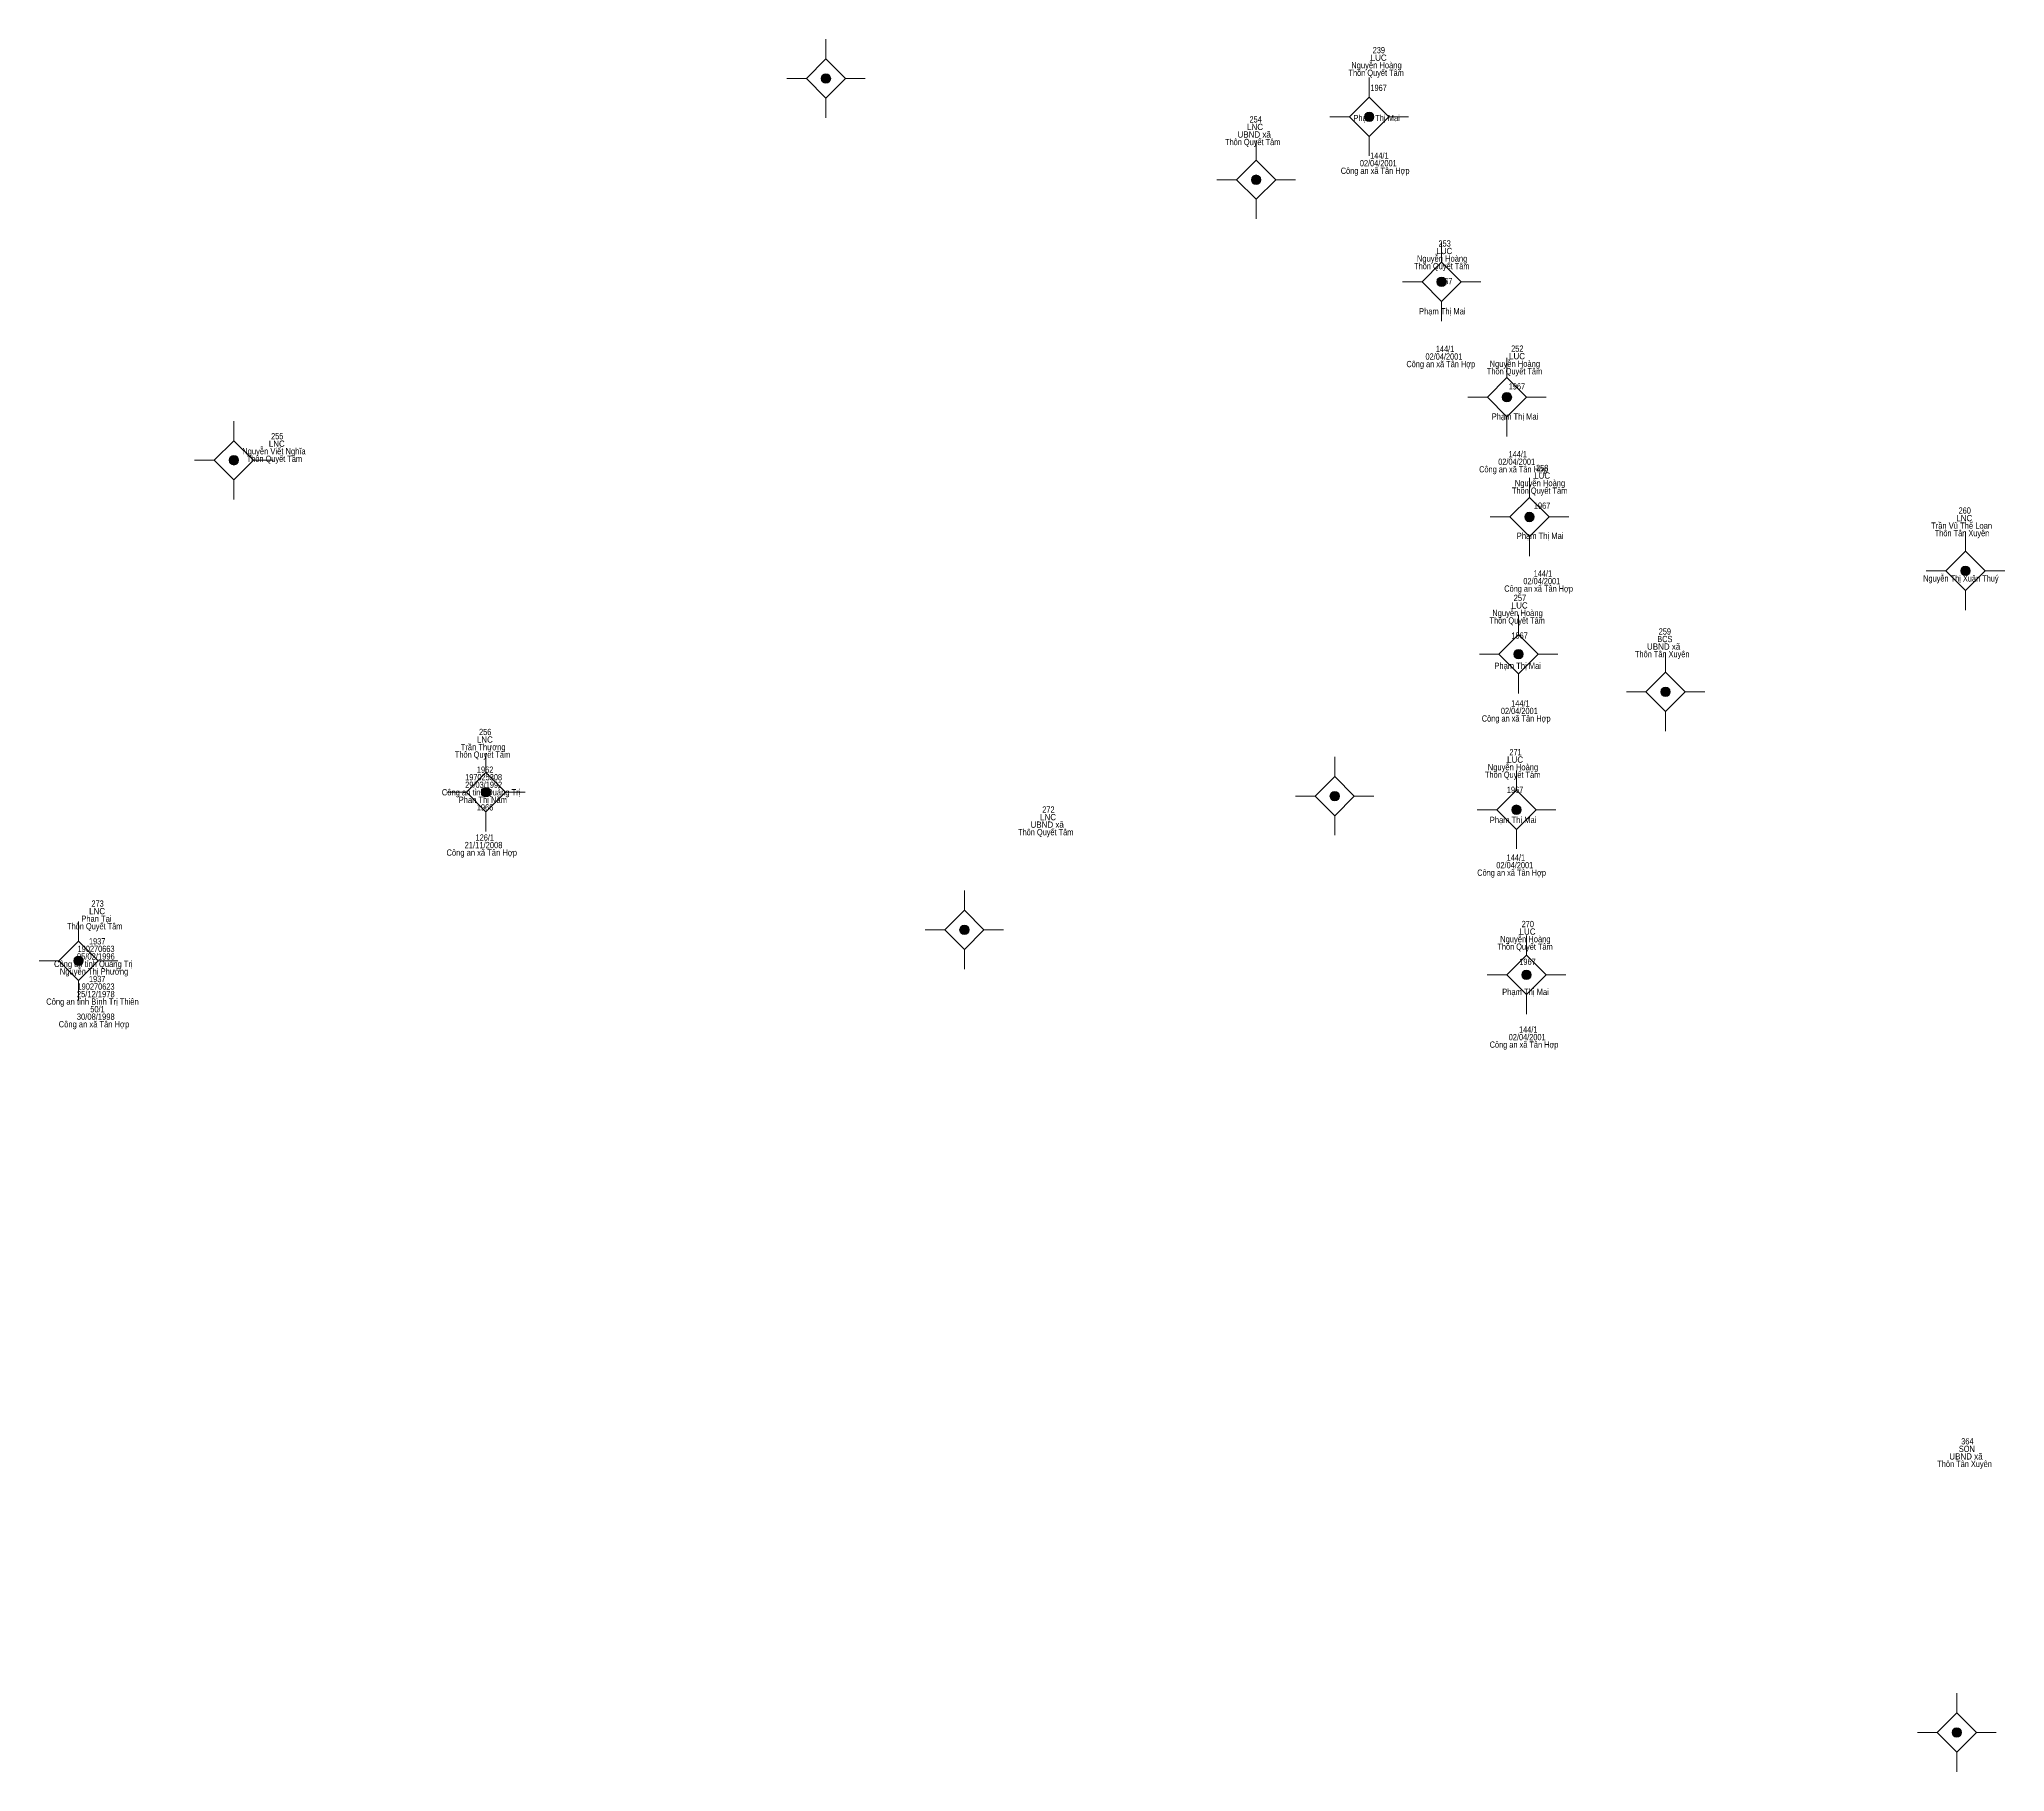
# Model space of a CAD drawing. Header units: metres. Extents: x 550999 to 552168, y 1840994 to 1841978.
# Drawn here: x 551004.9 to 551130.1, y 1841131.4 to 1841241.8 of the extents above; entities that cross this region are included whole.
import ezdxf
from ezdxf.enums import TextEntityAlignment as Align

# ---------------------------------------------------------------- set-up
doc = ezdxf.new("R2010")
doc.units = ezdxf.units.M
doc.header["$LTSCALE"] = 0.16
doc.layers.add('11', color=7, linetype='Continuous', lineweight=13)
doc.layers.add('15', color=7, linetype='Continuous')

msp = doc.modelspace()

# ---------------------------------------------------------------- hatches: boundary and pattern name
at = {"layer": '11'}
for points in [[(551055.3095, 1841239.27, 1), (551054.7095, 1841239.27, 1)], [(551089.8995, 1841236.84, 1), (551089.2995, 1841236.84, 1)], [(551082.6995, 1841232.83, 1), (551082.0995, 1841232.83, 1)], [(551094.5095, 1841226.33, 1), (551093.9095, 1841226.33, 1)], [(551098.6695, 1841218.98, 1), (551098.0695, 1841218.98, 1)], [(551017.6095, 1841214.96, 1), (551017.0095, 1841214.96, 1)], [(551100.0995, 1841211.35, 1), (551099.4995, 1841211.35, 1)], [(551127.8595, 1841207.92, 1), (551127.2595, 1841207.92, 1)], [(551099.4095, 1841202.61, 1), (551098.8095, 1841202.61, 1)], [(551108.7695, 1841200.22, 1), (551108.1695, 1841200.22, 1)], [(551033.6595, 1841193.82, 1), (551033.0595, 1841193.82, 1)], [(551087.6995, 1841193.58, 1), (551087.0995, 1841193.58, 1)], [(551099.2695, 1841192.71, 1), (551098.6695, 1841192.71, 1)], [(551064.1195, 1841185.06, 1), (551063.5195, 1841185.06, 1)], [(551007.7195, 1841183.09, 1), (551007.1195, 1841183.09, 1)], [(551099.9095, 1841182.19, 1), (551099.3095, 1841182.19, 1)], [(551127.3095, 1841133.95, 1), (551126.7095, 1841133.95, 1)]]:
    msp.add_hatch(color=256, dxfattribs=at).paths.add_polyline_path(points)

# ---------------------------------------------------------------- linework, layer by layer
for p, q in [((551055.01, 1841241.77), (551055.01, 1841240.52)), ((551053.76, 1841239.27), (551052.51, 1841239.27)), ((551057.51, 1841239.27), (551056.26, 1841239.27)), ((551089.6, 1841239.34), (551089.6, 1841238.09)), ((551055.01, 1841238.02), (551055.01, 1841236.77)), ((551088.35, 1841236.84), (551087.1, 1841236.84)), ((551092.1, 1841236.84), (551090.85, 1841236.84)), ((551082.4, 1841235.33), (551082.4, 1841234.08)), ((551089.6, 1841235.59), (551089.6, 1841234.34)), ((551081.15, 1841232.83), (551079.9, 1841232.83)), ((551084.9, 1841232.83), (551083.65, 1841232.83)), ((551082.4, 1841231.58), (551082.4, 1841230.33)), ((551094.21, 1841228.83), (551094.21, 1841227.58)), ((551092.96, 1841226.33), (551091.71, 1841226.33)), ((551096.71, 1841226.33), (551095.46, 1841226.33)), ((551094.21, 1841225.08), (551094.21, 1841223.83)), ((551098.37, 1841221.48), (551098.37, 1841220.23)), ((551097.12, 1841218.98), (551095.87, 1841218.98)), ((551100.87, 1841218.98), (551099.62, 1841218.98)), ((551017.31, 1841217.46), (551017.31, 1841216.21)), ((551098.37, 1841217.73), (551098.37, 1841216.48)), ((551016.06, 1841214.96), (551014.81, 1841214.96)), ((551019.81, 1841214.96), (551018.56, 1841214.96)), ((551017.31, 1841213.71), (551017.31, 1841212.46)), ((551099.8, 1841213.85), (551099.8, 1841212.6)), ((551098.55, 1841211.35), (551097.3, 1841211.35)), ((551102.3, 1841211.35), (551101.05, 1841211.35)), ((551099.8, 1841210.1), (551099.8, 1841208.85)), ((551127.56, 1841210.42), (551127.56, 1841209.17)), ((551126.31, 1841207.92), (551125.06, 1841207.92)), ((551130.06, 1841207.92), (551128.81, 1841207.92)), ((551127.56, 1841206.67), (551127.56, 1841205.42)), ((551099.11, 1841205.11), (551099.11, 1841203.86)), ((551097.86, 1841202.61), (551096.61, 1841202.61)), ((551101.61, 1841202.61), (551100.36, 1841202.61)), ((551108.47, 1841202.72), (551108.47, 1841201.47)), ((551099.11, 1841201.36), (551099.11, 1841200.11)), ((551107.22, 1841200.22), (551105.97, 1841200.22)), ((551110.97, 1841200.22), (551109.72, 1841200.22)), ((551108.47, 1841198.97), (551108.47, 1841197.72)), ((551033.36, 1841196.32), (551033.36, 1841195.07)), ((551087.4, 1841196.08), (551087.4, 1841194.83)), ((551098.97, 1841195.21), (551098.97, 1841193.96)), ((551032.11, 1841193.82), (551030.86, 1841193.82)), ((551035.86, 1841193.82), (551034.61, 1841193.82)), ((551086.15, 1841193.58), (551084.9, 1841193.58)), ((551089.9, 1841193.58), (551088.65, 1841193.58)), ((551033.36, 1841192.57), (551033.36, 1841191.32)), ((551087.4, 1841192.33), (551087.4, 1841191.08)), ((551097.72, 1841192.71), (551096.47, 1841192.71)), ((551101.47, 1841192.71), (551100.22, 1841192.71)), ((551098.97, 1841191.46), (551098.97, 1841190.21)), ((551063.82, 1841187.56), (551063.82, 1841186.31)), ((551007.42, 1841185.59), (551007.42, 1841184.34)), ((551062.57, 1841185.06), (551061.32, 1841185.06)), ((551066.32, 1841185.06), (551065.07, 1841185.06)), ((551063.82, 1841183.81), (551063.82, 1841182.56)), ((551099.61, 1841184.69), (551099.61, 1841183.44)), ((551006.17, 1841183.09), (551004.92, 1841183.09)), ((551009.92, 1841183.09), (551008.67, 1841183.09)), ((551007.42, 1841181.84), (551007.42, 1841180.59)), ((551098.36, 1841182.19), (551097.11, 1841182.19)), ((551102.11, 1841182.19), (551100.86, 1841182.19)), ((551099.61, 1841180.94), (551099.61, 1841179.69)), ((551127.01, 1841136.45), (551127.01, 1841135.2)), ((551125.76, 1841133.95), (551124.51, 1841133.95)), ((551129.51, 1841133.95), (551128.26, 1841133.95)), ((551127.01, 1841132.7), (551127.01, 1841131.45))]:
    msp.add_line(p, q, dxfattribs=at)
for points in [[(551055.01, 1841240.52), (551053.76, 1841239.27), (551055.01, 1841238.02), (551056.26, 1841239.27)], [(551089.6, 1841238.09), (551088.35, 1841236.84), (551089.6, 1841235.59), (551090.85, 1841236.84)], [(551082.4, 1841234.08), (551081.15, 1841232.83), (551082.4, 1841231.58), (551083.65, 1841232.83)], [(551094.21, 1841227.58), (551092.96, 1841226.33), (551094.21, 1841225.08), (551095.46, 1841226.33)], [(551098.37, 1841220.23), (551097.12, 1841218.98), (551098.37, 1841217.73), (551099.62, 1841218.98)], [(551017.31, 1841216.21), (551016.06, 1841214.96), (551017.31, 1841213.71), (551018.56, 1841214.96)], [(551099.8, 1841212.6), (551098.55, 1841211.35), (551099.8, 1841210.1), (551101.05, 1841211.35)], [(551127.56, 1841209.17), (551126.31, 1841207.92), (551127.56, 1841206.67), (551128.81, 1841207.92)], [(551099.11, 1841203.86), (551097.86, 1841202.61), (551099.11, 1841201.36), (551100.36, 1841202.61)], [(551108.47, 1841201.47), (551107.22, 1841200.22), (551108.47, 1841198.97), (551109.72, 1841200.22)], [(551033.36, 1841195.07), (551032.11, 1841193.82), (551033.36, 1841192.57), (551034.61, 1841193.82)], [(551087.4, 1841194.83), (551086.15, 1841193.58), (551087.4, 1841192.33), (551088.65, 1841193.58)], [(551098.97, 1841193.96), (551097.72, 1841192.71), (551098.97, 1841191.46), (551100.22, 1841192.71)], [(551063.82, 1841186.31), (551062.57, 1841185.06), (551063.82, 1841183.81), (551065.07, 1841185.06)], [(551007.42, 1841184.34), (551006.17, 1841183.09), (551007.42, 1841181.84), (551008.67, 1841183.09)], [(551099.61, 1841183.44), (551098.36, 1841182.19), (551099.61, 1841180.94), (551100.86, 1841182.19)], [(551127.01, 1841135.2), (551125.76, 1841133.95), (551127.01, 1841132.7), (551128.26, 1841133.95)]]:
    msp.add_lwpolyline(points, close=True, dxfattribs=at)
for centre in [(551055.0095, 1841239.27), (551089.5995, 1841236.84), (551082.3995, 1841232.83), (551094.2095, 1841226.33), (551098.3695, 1841218.98), (551017.3095, 1841214.96), (551099.7995, 1841211.35), (551127.5595, 1841207.92), (551099.1095, 1841202.61), (551108.4695, 1841200.22), (551033.3595, 1841193.82), (551087.3995, 1841193.58), (551098.9695, 1841192.71), (551063.8195, 1841185.06), (551007.4195, 1841183.09), (551099.6095, 1841182.19), (551127.0095, 1841133.95)]:
    msp.add_circle(centre, 0.3, dxfattribs=at)

# ---------------------------------------------------------------- texts
at = {"layer": '15'}
for s, width, p in [('239', 0.85, (551090.21, 1841240.88)), ('Thôn Quyết Tâm', 0.85, (551090.04, 1841239.44)), ('Nguyễn Hoàng', 0.9, (551090.06, 1841239.92)), ('LUC', 0.95, (551090.2, 1841240.4)), ('1967', 0.85, (551090.195, 1841238.48)), ('LNC', 0.95, (551082.33, 1841235.99)), ('254', 0.85, (551082.365, 1841236.47)), ('Phạm Thị Mai', 0.9, (551090.07, 1841236.56)), ('Thôn Quyết Tâm', 0.85, (551082.18, 1841235.03)), ('UBND xã', 0.95, (551082.275, 1841235.51)), (' 02/04/2001', 0.85, (551090.11, 1841233.68)), (' 144/1', 0.85, (551090.18, 1841234.16)), (' Công an xã Tân Hợp ', 0.85, (551089.975, 1841233.2)), ('253', 0.85, (551094.4, 1841228.57)), ('Thôn Quyết Tâm', 0.85, (551094.22, 1841227.13)), ('Nguyễn Hoàng', 0.9, (551094.24, 1841227.61)), ('LUC', 0.95, (551094.38, 1841228.09)), ('1967', 0.85, (551094.375, 1841226.17)), ('Phạm Thị Mai', 0.9, (551094.25, 1841224.25)), (' Công an xã Tân Hợp ', 0.85, (551094.155, 1841220.89)), (' 02/04/2001', 0.85, (551094.29, 1841221.37)), (' 144/1', 0.85, (551094.36, 1841221.85)), ('Nguyễn Hoàng', 0.9, (551098.87, 1841220.91)), ('LUC', 0.95, (551099.01, 1841221.39)), ('252', 0.85, (551099.025, 1841221.87)), ('Thôn Quyết Tâm', 0.85, (551098.85, 1841220.43)), ('1967', 0.85, (551099.005, 1841219.47)), ('Phạm Thị Mai', 0.9, (551098.88, 1841217.55)), ('LNC', 0.95, (551020.04, 1841215.82)), ('255', 0.85, (551020.07, 1841216.3)), ('Nguyễn Viết Nghĩa', 0.9, (551019.86, 1841215.34)), ('Thôn Quyết Tâm', 0.85, (551019.89, 1841214.86)), (' 02/04/2001', 0.85, (551098.92, 1841214.67)), (' 144/1', 0.85, (551098.99, 1841215.15)), (' Công an xã Tân Hợp ', 0.85, (551098.785, 1841214.19)), ('Nguyễn Hoàng', 0.9, (551100.47, 1841213.31)), ('LUC', 0.95, (551100.61, 1841213.79)), ('258', 0.85, (551100.615, 1841214.27)), ('Thôn Quyết Tâm', 0.85, (551100.45, 1841212.83)), ('1967', 0.85, (551100.605, 1841211.87)), ('LNC', 0.95, (551127.49, 1841211.08)), ('260', 0.85, (551127.515, 1841211.56)), ('Phạm Thị Mai', 0.9, (551100.48, 1841209.95)), ('Trần Vũ Thế Loan', 0.9, (551127.315, 1841210.6)), ('Thôn Tân Xuyên', 0.85, (551127.345, 1841210.12)), (' 02/04/2001', 0.85, (551100.52, 1841207.07)), (' 144/1', 0.85, (551100.59, 1841207.55)), ('Nguyễn Thị Xuân Thuý', 0.85, (551127.27, 1841207.24)), (' Công an xã Tân Hợp ', 0.85, (551100.385, 1841206.59)), ('257', 0.9, (551099.195, 1841206)), ('Thôn Quyết Tâm', 0.85, (551099.02, 1841204.56)), ('Nguyễn Hoàng', 0.9, (551099.04, 1841205.04)), ('LUC', 0.95, (551099.18, 1841205.52)), ('1967', 0.85, (551099.175, 1841203.6)), ('BCS', 0.8, (551108.42, 1841203.38)), ('259', 0.85, (551108.42, 1841203.86)), ('Thôn Tân Xuyên', 0.85, (551108.255, 1841202.42)), ('UBND xã', 0.95, (551108.345, 1841202.9)), ('Phạm Thị Mai', 0.9, (551099.05, 1841201.68)), (' Công an xã Tân Hợp ', 0.85, (551098.955, 1841198.32)), (' 02/04/2001', 0.85, (551099.09, 1841198.8)), (' 144/1', 0.85, (551099.16, 1841199.28)), ('LNC', 0.95, (551033.29, 1841196.98)), ('256', 0.85, (551033.31, 1841197.46)), ('Thôn Quyết Tâm', 0.85, (551033.14, 1841196.02)), ('Trần Thương', 0.9, (551033.18, 1841196.5)), ('LUC', 0.95, (551098.89, 1841195.7)), ('271', 0.8, (551098.915, 1841196.18)), ('197025308', 0.85, (551033.21, 1841194.58)), ('1962', 0.85, (551033.305, 1841195.06)), ('Thôn Quyết Tâm', 0.85, (551098.73, 1841194.74)), ('Nguyễn Hoàng', 0.9, (551098.75, 1841195.22)), ('Công an tỉnh Quảng Trị', 0.9, (551033.05, 1841193.62)), ('29/03/1992', 0.85, (551033.215, 1841194.1)), ('1967', 0.85, (551098.885, 1841193.78)), ('Phan Thị Năm', 0.9, (551033.16, 1841193.14)), ('1966', 0.85, (551033.3, 1841192.66)), ('LNC', 0.95, (551069.15, 1841192.04)), ('272', 0.85, (551069.175, 1841192.52)), ('126/1', 0.85, (551033.285, 1841190.74)), ('Thôn Quyết Tâm', 0.85, (551069, 1841191.08)), ('UBND xã', 0.95, (551069.095, 1841191.56)), ('Phạm Thị Mai', 0.9, (551098.76, 1841191.86)), ('Công an xã Tân Hợp', 0.9, (551033.09, 1841189.78)), ('21/11/2008', 0.9, (551033.205, 1841190.26)), (' 144/1', 0.85, (551098.87, 1841189.46)), (' Công an xã Tân Hợp ', 0.85, (551098.665, 1841188.5)), (' 02/04/2001', 0.85, (551098.8, 1841188.98)), ('LNC', 0.95, (551008.6, 1841186.05)), ('273', 0.85, (551008.63, 1841186.53)), ('Thôn Quyết Tâm', 0.85, (551008.45, 1841185.09)), ('Phan Tại', 0.9, (551008.555, 1841185.57)), ('LUC', 0.95, (551099.68, 1841184.75)), ('270', 0.85, (551099.695, 1841185.23)), ('05/02/1996', 0.9, (551008.52, 1841183.17)), ('190270663', 0.85, (551008.535, 1841183.65)), ('1937', 0.85, (551008.605, 1841184.13)), ('Thôn Quyết Tâm', 0.85, (551099.52, 1841183.79)), ('Nguyễn Hoàng', 0.9, (551099.54, 1841184.27)), ('Công an tỉnh Quảng Trị', 0.9, (551008.36, 1841182.69)), ('Nguyễn Thị Phưởng', 0.9, (551008.405, 1841182.21)), ('1967', 0.85, (551099.675, 1841182.83)), ('25/12/1978', 0.9, (551008.515, 1841180.77)), ('190270623', 0.85, (551008.535, 1841181.25)), ('1937', 0.85, (551008.605, 1841181.73)), ('Phạm Thị Mai', 0.9, (551099.55, 1841180.91)), ('Công an tỉnh Bình Trị Thiên', 0.9, (551008.305, 1841180.29)), ('50/1', 0.85, (551008.625, 1841179.81)), ('Công an xã Tân Hợp', 0.9, (551008.4, 1841178.85)), ('30/08/1998', 0.9, (551008.515, 1841179.33)), (' 144/1', 0.85, (551099.66, 1841178.51)), (' Công an xã Tân Hợp ', 0.85, (551099.455, 1841177.55)), (' 02/04/2001', 0.85, (551099.59, 1841178.03)), ('364', 0.85, (551127.685, 1841152.29)), ('Thôn Tân Xuyên', 0.85, (551127.505, 1841150.85)), ('UBND xã', 0.95, (551127.595, 1841151.33)), ('SON', 0.85, (551127.65, 1841151.81))]:
    msp.add_text(s, height=0.4, dxfattribs=dict(at, width=width)).set_placement(p, align=Align.CENTER)

doc.saveas('drawing.dxf')
